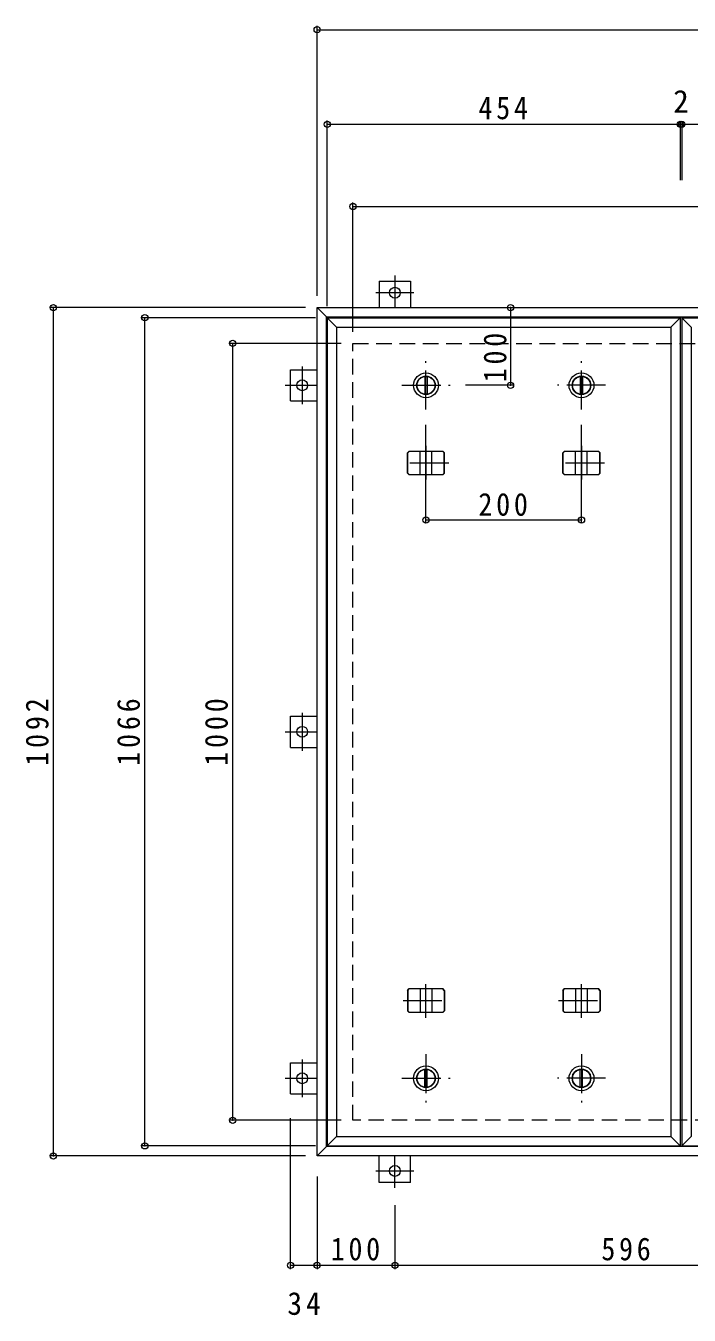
# Model space of a CAD drawing. Units: millimetres at full size, sheet at 1:10. Extents: x -2620 to 2545, y -1958 to 1408.
# Drawn here: x -2148 to -1294, y -282 to 1378 of the extents above; entities that cross this region are included whole.
import ezdxf
from ezdxf.enums import TextEntityAlignment as Align

# ---------------------------------------------------------------- set-up
doc = ezdxf.new("R2010")
doc.units = ezdxf.units.MM
doc.header["$LTSCALE"] = 10
doc.header["$PDMODE"] = 32
doc.header["$PDSIZE"] = 8
doc.linetypes.add('CHAIN1', pattern=[8, 5, -1, 1, -1])
doc.linetypes.add('DASHED2', pattern=[3, 2, -1])
for name, color, linetype, lineweight in [('C-1', 2, 'Continuous', 9), ('C-2', 3, 'Continuous', 9), ('C-3', 4, 'Continuous', 9), ('C-C', 2, 'Continuous', 9), ('C-E', 3, 'Continuous', 9), ('C-F', 7, 'Continuous', 9)]:
    doc.layers.add(name, color=color, linetype=linetype, lineweight=lineweight)
doc.styles.add('ＭＳ ゴシック', font='')
doc.styles.get('ＭＳ ゴシック').set_extended_font_data('MS Gothic')

msp = doc.modelspace()

# ---------------------------------------------------------------- linework, layer by layer
at = {"layer": 'C-1', "linetype": 'DASHED2'}
for p, q in [((-1726.96, -30.93), (-1726.96, 969.07)), ((-1726.96, 969.07), (-426.96, 969.07)), ((-426.96, -30.93), (-1726.96, -30.93))]:
    msp.add_line(p, q, dxfattribs=at)
at = {"layer": 'C-1', "linetype": 'CHAIN1'}
for p, q in [((-1432.96, 884.07), (-1432.96, 946.07)), ((-1401.96, 915.07), (-1463.96, 915.07)), ((-1632.96, 54.07), (-1632.96, -7.93)), ((-1663.96, 23.07), (-1601.96, 23.07))]:
    msp.add_line(p, q, dxfattribs=at)
at = {"layer": 'C-1'}
for p, q in [((-1434.46, 926.47), (-1434.46, 903.67)), ((-1431.46, 926.47), (-1431.46, 903.67)), ((-1634.46, 11.67), (-1634.46, 34.47)), ((-1631.46, 11.67), (-1631.46, 34.47))]:
    msp.add_line(p, q, dxfattribs=at)
for centre, radius in [((-1432.96, 915.07), 16), ((-1432.96, 915.07), 12), ((-1432.96, 915.07), 11.5), ((-1632.96, 23.07), 16), ((-1632.96, 23.07), 12), ((-1632.96, 23.07), 11.5)]:
    msp.add_circle(centre, radius, dxfattribs=at)
at = {"layer": 'C-2'}
for p, q in [((-1759.96, 1002.07), (-1759.96, -63.93)), ((-1305.96, 1002.07), (-1305.96, -63.93)), ((-1303.96, 1002.07), (-1303.96, -63.93)), ((-1317.96, 990.07), (-1317.96, -51.93)), ((-1759.96, -63.93), (-1305.96, -63.93)), ((-1303.96, -63.93), (-849.96, -63.93))]:
    msp.add_line(p, q, dxfattribs=at)
for points in [[(-1747.96, 990.07), (-1759.96, 1002.07), (-1305.96, 1002.07)], [(-1747.96, 990.07), (-1317.96, 990.07), (-1305.96, 1002.07)], [(-1291.96, 990.07), (-1303.96, 1002.07), (-849.96, 1002.07)], [(-1747.96, 990.07), (-1747.96, -51.93), (-1759.96, -63.93)], [(-1291.96, 990.07), (-1291.96, -51.93), (-1303.96, -63.93)], [(-1747.96, -51.93), (-1317.96, -51.93), (-1305.96, -63.93)]]:
    msp.add_lwpolyline(points, dxfattribs=at)
at = {"layer": 'C-3', "color": 2}
for p, q in [((-1772.96, 1015.07), (-1760.96, 1003.07)), ((-1772.96, -76.93), (-1772.96, 1015.07)), ((-1772.96, 1015.07), (-380.96, 1015.07)), ((-1760.96, -64.93), (-1760.96, 1003.07)), ((-1760.96, 1003.07), (-392.96, 1003.07)), ((-1760.96, -64.93), (-1772.96, -76.93)), ((-392.96, -64.93), (-1760.96, -64.93)), ((-380.96, -76.93), (-1772.96, -76.93))]:
    msp.add_line(p, q, dxfattribs=at)
at = {"layer": 'C-3'}
for p, q in [((-1656.79, 828.07), (-1655.06, 830.07)), ((-1656.39, 828.07), (-1654.66, 830.07)), ((-1610.86, 830.07), (-1655.06, 830.07)), ((-1640.46, 800.07), (-1640.46, 830.07)), ((-1625.46, 800.07), (-1625.46, 830.07)), ((-1609.52, 828.07), (-1611.26, 830.07)), ((-1609.12, 828.07), (-1610.86, 830.07)), ((-1456.79, 828.07), (-1455.06, 830.07)), ((-1456.39, 828.07), (-1454.66, 830.07)), ((-1410.86, 830.07), (-1455.06, 830.07)), ((-1440.46, 800.07), (-1440.46, 830.07)), ((-1425.46, 800.07), (-1425.46, 830.07)), ((-1409.52, 828.07), (-1411.26, 830.07)), ((-1409.12, 828.07), (-1410.86, 830.07)), ((-1656.79, 802.07), (-1656.79, 828.07)), ((-1656.39, 828.07), (-1656.79, 828.07)), ((-1656.39, 802.07), (-1656.39, 828.07)), ((-1609.52, 802.07), (-1609.52, 828.07)), ((-1609.52, 828.07), (-1609.12, 828.07)), ((-1609.12, 802.07), (-1609.12, 828.07)), ((-1456.79, 802.07), (-1456.79, 828.07)), ((-1456.39, 828.07), (-1456.79, 828.07)), ((-1456.39, 802.07), (-1456.39, 828.07)), ((-1409.52, 802.07), (-1409.52, 828.07)), ((-1409.52, 828.07), (-1409.12, 828.07)), ((-1409.12, 802.07), (-1409.12, 828.07)), ((-1656.79, 802.07), (-1655.06, 800.07)), ((-1656.39, 802.07), (-1656.79, 802.07)), ((-1656.39, 802.07), (-1654.66, 800.07)), ((-1655.06, 800.07), (-1610.86, 800.07)), ((-1609.52, 802.07), (-1611.26, 800.07)), ((-1609.12, 802.07), (-1610.86, 800.07)), ((-1609.52, 802.07), (-1609.12, 802.07)), ((-1456.79, 802.07), (-1455.06, 800.07)), ((-1456.39, 802.07), (-1456.79, 802.07)), ((-1456.39, 802.07), (-1454.66, 800.07)), ((-1455.06, 800.07), (-1410.86, 800.07)), ((-1409.52, 802.07), (-1411.26, 800.07)), ((-1409.12, 802.07), (-1410.86, 800.07)), ((-1409.52, 802.07), (-1409.12, 802.07)), ((-1656.79, 136.07), (-1655.06, 138.07)), ((-1656.39, 136.07), (-1656.79, 136.07)), ((-1656.79, 136.07), (-1656.79, 110.07)), ((-1656.39, 136.07), (-1654.66, 138.07)), ((-1656.39, 136.07), (-1656.39, 110.07)), ((-1610.86, 138.07), (-1655.06, 138.07)), ((-1640.46, 138.07), (-1640.46, 108.07)), ((-1625.46, 138.07), (-1625.46, 108.07)), ((-1609.52, 136.07), (-1611.26, 138.07)), ((-1609.12, 136.07), (-1610.86, 138.07)), ((-1609.52, 136.07), (-1609.12, 136.07)), ((-1609.52, 136.07), (-1609.52, 110.07)), ((-1609.12, 136.07), (-1609.12, 110.07)), ((-1456.79, 136.07), (-1455.06, 138.07)), ((-1456.39, 136.07), (-1456.79, 136.07)), ((-1456.79, 136.07), (-1456.79, 110.07)), ((-1456.39, 136.07), (-1454.66, 138.07)), ((-1456.39, 136.07), (-1456.39, 110.07)), ((-1410.86, 138.07), (-1455.06, 138.07)), ((-1440.46, 138.07), (-1440.46, 108.07)), ((-1425.46, 138.07), (-1425.46, 108.07)), ((-1409.52, 136.07), (-1411.26, 138.07)), ((-1409.12, 136.07), (-1410.86, 138.07)), ((-1409.52, 136.07), (-1409.12, 136.07)), ((-1409.52, 136.07), (-1409.52, 110.07)), ((-1409.12, 136.07), (-1409.12, 110.07)), ((-1656.39, 110.07), (-1656.79, 110.07)), ((-1656.79, 110.07), (-1655.06, 108.07)), ((-1656.39, 110.07), (-1654.66, 108.07)), ((-1655.06, 108.07), (-1610.86, 108.07)), ((-1609.52, 110.07), (-1611.26, 108.07)), ((-1609.12, 110.07), (-1610.86, 108.07)), ((-1609.52, 110.07), (-1609.12, 110.07)), ((-1456.39, 110.07), (-1456.79, 110.07)), ((-1456.79, 110.07), (-1455.06, 108.07)), ((-1456.39, 110.07), (-1454.66, 108.07)), ((-1455.06, 108.07), (-1410.86, 108.07)), ((-1409.52, 110.07), (-1411.26, 108.07)), ((-1409.12, 110.07), (-1410.86, 108.07)), ((-1409.52, 110.07), (-1409.12, 110.07))]:
    msp.add_line(p, q, dxfattribs=at)
at = {"layer": 'C-3', "linetype": 'CHAIN1'}
for p, q in [((-1632.96, 837.19), (-1632.96, 793.95)), ((-1432.96, 837.19), (-1432.96, 793.95)), ((-1603.55, 815.07), (-1662.37, 815.07)), ((-1403.55, 815.07), (-1462.37, 815.07)), ((-1632.96, 100.95), (-1632.96, 144.19)), ((-1432.96, 100.95), (-1432.96, 144.19)), ((-1662.37, 123.07), (-1603.55, 123.07)), ((-1462.37, 123.07), (-1403.55, 123.07))]:
    msp.add_line(p, q, dxfattribs=at)
at = {"layer": 'C-C', "linetype": 'CHAIN1'}
for p, q in [((-1632.96, 884.07), (-1632.96, 946.07)), ((-1663.96, 915.07), (-1601.96, 915.07)), ((-1432.96, 54.07), (-1432.96, -7.93)), ((-1401.96, 23.07), (-1463.96, 23.07))]:
    msp.add_line(p, q, dxfattribs=at)
at = {"layer": 'C-C'}
for p, q in [((-1634.46, 926.47), (-1634.46, 903.67)), ((-1631.46, 926.47), (-1631.46, 903.67)), ((-1434.46, 11.67), (-1434.46, 34.47)), ((-1431.46, 11.67), (-1431.46, 34.47))]:
    msp.add_line(p, q, dxfattribs=at)
for centre, radius in [((-1632.96, 915.07), 16), ((-1632.96, 915.07), 12), ((-1632.96, 915.07), 11.5), ((-1432.96, 23.07), 16), ((-1432.96, 23.07), 12), ((-1432.96, 23.07), 11.5)]:
    msp.add_circle(centre, radius, dxfattribs=at)
at = {"layer": 'C-E'}
for p, q in [((-1692.96, 1049.27), (-1652.96, 1049.27)), ((-1692.96, 1049.27), (-1692.96, 1015.07)), ((-1652.96, 1049.27), (-1652.96, 1015.07)), ((-1807.16, 895.07), (-1807.16, 935.07)), ((-1807.16, 935.07), (-1772.96, 935.07)), ((-1807.16, 895.07), (-1772.96, 895.07)), ((-1807.16, 449.07), (-1807.16, 489.07)), ((-1807.16, 489.07), (-1772.96, 489.07)), ((-1807.16, 449.07), (-1772.96, 449.07)), ((-1807.16, 3.07), (-1807.16, 43.07)), ((-1807.16, 43.07), (-1772.96, 43.07)), ((-1807.16, 3.07), (-1772.96, 3.07)), ((-1692.96, -111.13), (-1692.96, -76.93)), ((-1652.96, -111.13), (-1652.96, -76.93)), ((-1652.96, -111.13), (-1692.96, -111.13))]:
    msp.add_line(p, q, dxfattribs=at)
at = {"layer": 'C-E', "linetype": 'CHAIN1'}
for p, q in [((-1672.96, 1056.24), (-1672.96, 1015.07)), ((-1648.58, 1034.27), (-1697.34, 1034.27)), ((-1792.16, 939.45), (-1792.16, 890.69)), ((-1814.13, 915.07), (-1772.96, 915.07)), ((-1792.16, 493.45), (-1792.16, 444.69)), ((-1814.13, 469.07), (-1772.96, 469.07)), ((-1792.16, 47.45), (-1792.16, -1.31)), ((-1814.13, 23.07), (-1772.96, 23.07)), ((-1672.96, -118.1), (-1672.96, -76.93)), ((-1697.34, -96.13), (-1648.58, -96.13))]:
    msp.add_line(p, q, dxfattribs=at)
at = {"layer": 'C-E'}
for centre in [(-1672.96, 1034.27), (-1792.16, 915.07), (-1792.16, 469.07), (-1792.16, 23.07), (-1672.96, -96.13)]:
    msp.add_circle(centre, 7, dxfattribs=at)
at = {"layer": 'C-F'}
for p, q in [((-1772.96, 1030.07), (-1772.96, 1377.85)), ((-1772.96, 1372.85), (-380.96, 1372.85)), ((-1759.96, 1017.07), (-1759.96, 1256.13)), ((-1759.96, 1251.13), (-1305.96, 1251.13)), ((-1305.96, 1254.13), (-1305.96, 1179.23)), ((-1305.96, 1251.13), (-1303.96, 1251.13)), ((-1303.96, 1254.13), (-1303.96, 1179.23)), ((-1303.96, 1251.13), (-849.96, 1251.13)), ((-1726.96, 984.07), (-1726.96, 1150.27)), ((-1726.96, 1145.27), (-426.96, 1145.27)), ((-1787.96, 1015.07), (-2117.15, 1015.07)), ((-2112.15, -76.93), (-2112.15, 1015.07)), ((-1524.22, 1015.07), (-1524.22, 915.07)), ((-1774.96, 1002.07), (-1999.56, 1002.07)), ((-1994.56, -63.93), (-1994.56, 1002.07)), ((-1741.96, 969.07), (-1886.57, 969.07)), ((-1881.57, -30.93), (-1881.57, 969.07)), ((-1521.22, 915.07), (-1581.96, 915.07)), ((-1632.96, 738.77), (-1632.96, 864.07)), ((-1432.96, 738.77), (-1432.96, 864.07)), ((-1632.96, 741.77), (-1432.96, 741.77)), ((-1741.96, -30.93), (-1886.57, -30.93)), ((-1807.16, -222.66), (-1807.16, -28.14)), ((-1774.96, -63.93), (-1999.56, -63.93)), ((-1787.96, -76.93), (-2117.15, -76.93)), ((-1772.96, -103.14), (-1772.96, -222.66)), ((-1672.96, -140.44), (-1672.96, -222.66)), ((-1807.16, -217.66), (-1772.96, -217.66)), ((-1772.96, -217.66), (-1672.96, -217.66)), ((-1672.96, -217.66), (-1076.96, -217.66))]:
    msp.add_line(p, q, dxfattribs=at)
for p in [(-1772.96, 1372.85), (-1759.96, 1251.13), (-1305.96, 1251.13), (-1303.96, 1251.13), (-1726.96, 1145.27), (-2112.15, 1015.07), (-1524.22, 1015.07), (-1994.56, 1002.07), (-1881.57, 969.07), (-1524.22, 915.07), (-1632.96, 741.77), (-1432.96, 741.77), (-1881.57, -30.93), (-1994.56, -63.93), (-2112.15, -76.93), (-1807.16, -217.66), (-1772.96, -217.66), (-1672.96, -217.66)]:
    msp.add_point(p, dxfattribs=at)

# ---------------------------------------------------------------- texts
at = {"layer": 'C-F', "color": 2, "style": 'ＭＳ ゴシック'}
msp.add_text('2', height=29.33, dxfattribs=at).set_placement((-1314.96, 1257.13), align=Align.BOTTOM_LEFT)
at = {"layer": 'C-F', "color": 2, "char_height": 29.33, "attachment_point": 7, "style": 'ＭＳ ゴシック'}
for s, insert in [('\\T1.27;\\W0.9;454', (-1565.46, 1257.13)), ('\\T1.27;\\W0.9;200', (-1565.46, 746.77)), ('\\T1.27;\\W0.9;100', (-1755.46, -211.66)), ('\\T1.27;\\W0.9;596', (-1407.46, -211.66)), ('\\T1.27;\\W0.95;34', (-1811.31, -281.89))]:
    msp.add_mtext(s, dxfattribs=dict(at, insert=insert))
at = {"layer": 'C-F', "color": 2, "char_height": 29.33, "attachment_point": 7, "rotation": 90, "style": 'ＭＳ ゴシック'}
for s, insert in [('\\T1.27;\\W0.9;100', (-1529.22, 919.08)), ('\\T1.28;\\W0.9;1092', (-2118.15, 425.32)), ('\\T1.28;\\W0.9;1066', (-2000.56, 425.32)), ('\\T1.28;\\W0.9;1000', (-1887.57, 425.32))]:
    msp.add_mtext(s, dxfattribs=dict(at, insert=insert))

doc.saveas('drawing.dxf')
